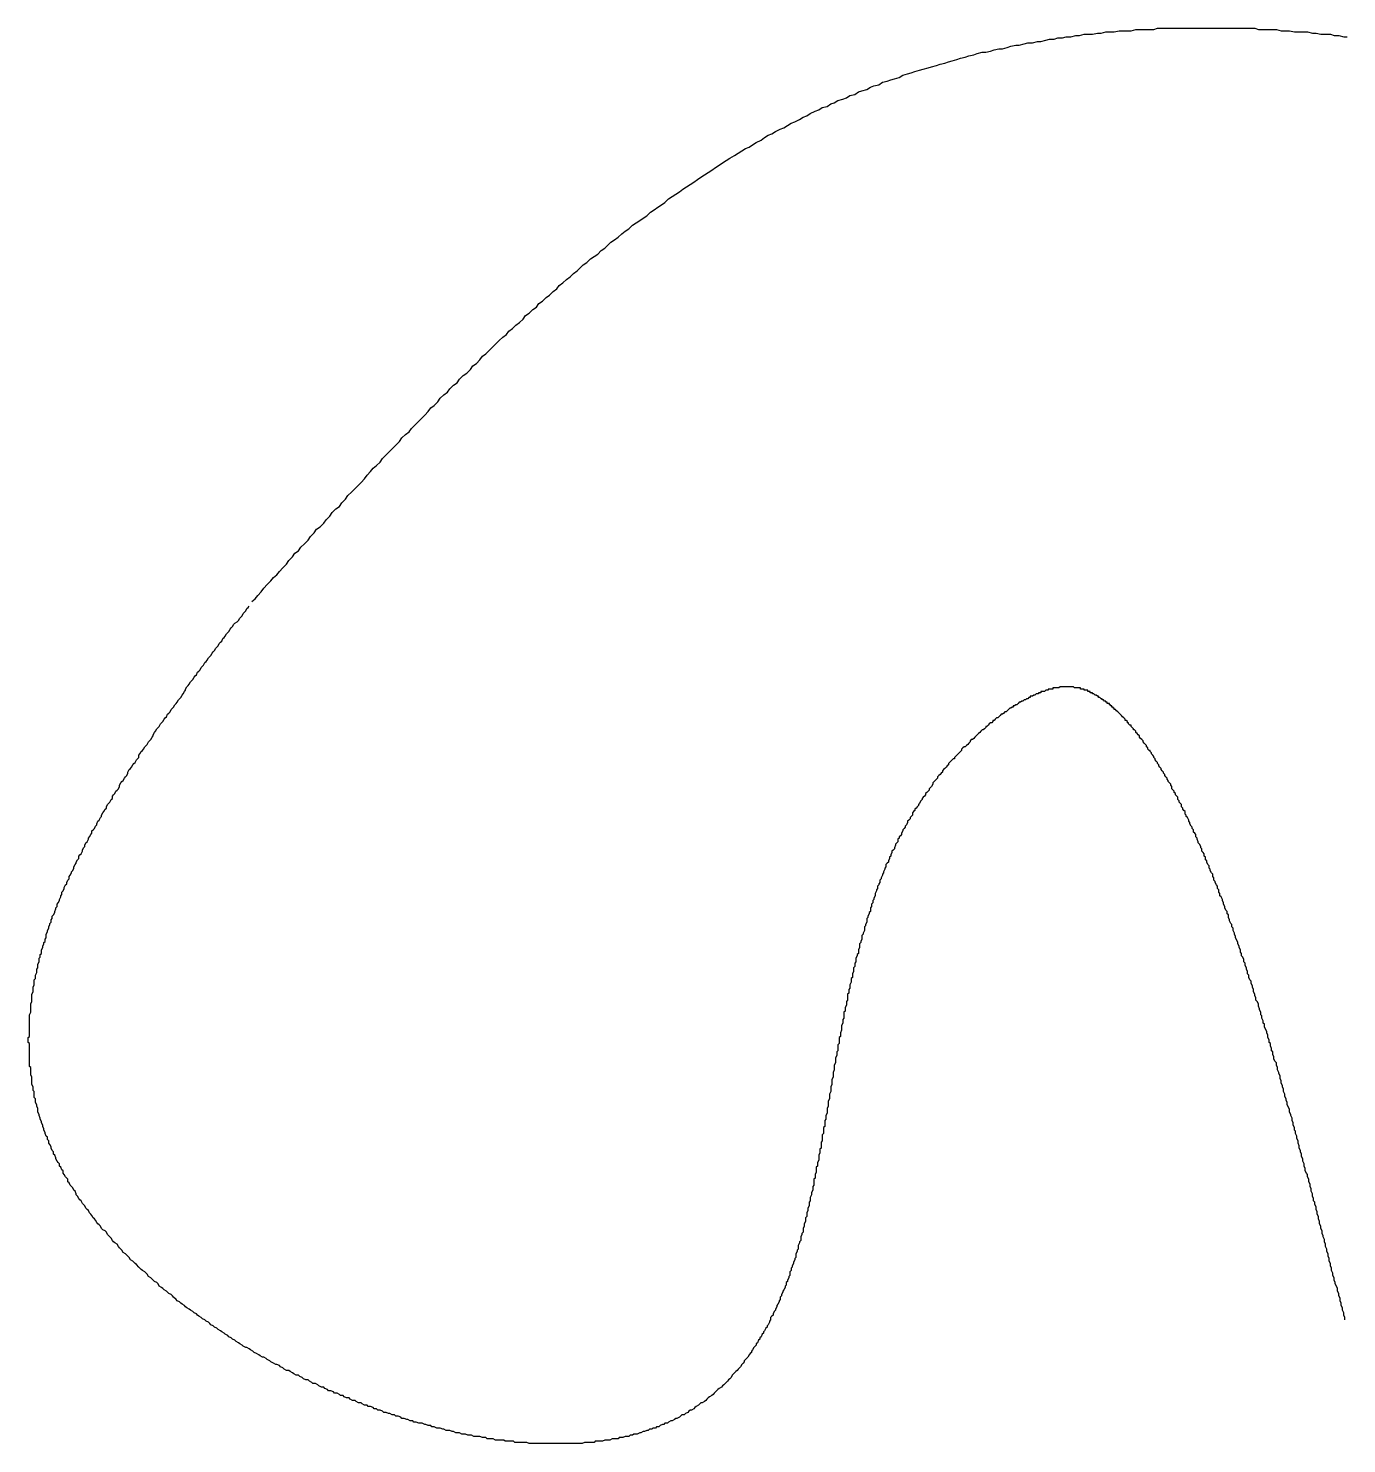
# Model space of a CAD drawing. Header units: millimetres. Extents: x 111 to 2999, y 81 to 1941.
# Drawn here: x 991.91 to 1002.89, y 501.92 to 513.7 of the extents above; entities that cross this region are included whole.
import ezdxf

# ---------------------------------------------------------------- set-up
doc = ezdxf.new("R2010")
doc.units = ezdxf.units.MM

msp = doc.modelspace()

# ---------------------------------------------------------------- linework, layer by layer
for points in [[(993.77, 508.933, 0), (993.8, 508.953, 0), (993.82, 508.983, 0), (993.85, 509.013, 0), (993.87, 509.043, 0), (993.9, 509.073, 0), (993.93, 509.103, 0), (993.95, 509.133, 0), (993.98, 509.153, 0), (994, 509.183, 0), (994.03, 509.213, 0), (994.06, 509.243, 0), (994.08, 509.273, 0), (994.11, 509.303, 0), (994.13, 509.333, 0), (994.16, 509.353, 0), (994.18, 509.383, 0), (994.21, 509.413, 0), (994.24, 509.443, 0), (994.26, 509.473, 0), (994.29, 509.503, 0), (994.31, 509.533, 0), (994.34, 509.553, 0), (994.37, 509.583, 0), (994.39, 509.613, 0), (994.42, 509.643, 0), (994.44, 509.673, 0), (994.47, 509.703, 0), (994.5, 509.723, 0), (994.52, 509.753, 0), (994.55, 509.783, 0), (994.57, 509.813, 0), (994.6, 509.843, 0), (994.63, 509.873, 0), (994.65, 509.893, 0), (994.68, 509.923, 0), (994.71, 509.953, 0), (994.73, 509.983, 0), (994.76, 510.013, 0), (994.78, 510.043, 0), (994.81, 510.063, 0), (994.84, 510.093, 0), (994.86, 510.123, 0), (994.89, 510.153, 0), (994.92, 510.183, 0), (994.94, 510.203, 0), (994.97, 510.233, 0), (995, 510.263, 0), (995.02, 510.293, 0), (995.05, 510.323, 0), (995.08, 510.343, 0), (995.1, 510.373, 0), (995.13, 510.403, 0), (995.16, 510.433, 0), (995.18, 510.453, 0), (995.21, 510.483, 0), (995.24, 510.513, 0), (995.26, 510.543, 0), (995.29, 510.563, 0), (995.32, 510.593, 0), (995.34, 510.623, 0), (995.37, 510.653, 0), (995.4, 510.673, 0), (995.42, 510.703, 0), (995.45, 510.733, 0), (995.48, 510.753, 0), (995.5, 510.783, 0), (995.53, 510.813, 0), (995.56, 510.833, 0), (995.59, 510.863, 0), (995.61, 510.893, 0), (995.64, 510.913, 0), (995.67, 510.943, 0), (995.69, 510.973, 0), (995.72, 510.993, 0), (995.75, 511.023, 0), (995.78, 511.053, 0), (995.8, 511.073, 0), (995.83, 511.103, 0), (995.86, 511.133, 0), (995.89, 511.153, 0), (995.91, 511.183, 0), (995.94, 511.203, 0), (995.97, 511.233, 0), (996, 511.253, 0), (996.03, 511.283, 0), (996.05, 511.313, 0), (996.08, 511.333, 0), (996.11, 511.363, 0), (996.14, 511.383, 0), (996.16, 511.413, 0), (996.19, 511.433, 0), (996.22, 511.463, 0), (996.25, 511.483, 0), (996.28, 511.513, 0), (996.31, 511.533, 0), (996.33, 511.563, 0), (996.36, 511.583, 0), (996.39, 511.613, 0), (996.42, 511.633, 0), (996.45, 511.663, 0), (996.48, 511.683, 0), (996.5, 511.703, 0), (996.53, 511.733, 0), (996.56, 511.753, 0), (996.59, 511.783, 0), (996.62, 511.803, 0), (996.65, 511.823, 0), (996.68, 511.853, 0), (996.71, 511.873, 0), (996.73, 511.893, 0), (996.76, 511.923, 0), (996.79, 511.943, 0), (996.82, 511.963, 0), (996.85, 511.993, 0), (996.88, 512.013, 0), (996.91, 512.033, 0), (996.94, 512.063, 0), (996.97, 512.083, 0), (997, 512.103, 0), (997.03, 512.123, 0), (997.06, 512.143, 0), (997.09, 512.173, 0), (997.12, 512.193, 0), (997.15, 512.213, 0), (997.18, 512.233, 0), (997.21, 512.253, 0), (997.24, 512.283, 0), (997.27, 512.303, 0), (997.3, 512.323, 0), (997.33, 512.343, 0), (997.36, 512.363, 0), (997.39, 512.383, 0), (997.42, 512.403, 0), (997.45, 512.423, 0), (997.48, 512.443, 0), (997.51, 512.463, 0), (997.54, 512.483, 0), (997.57, 512.503, 0), (997.6, 512.523, 0), (997.63, 512.543, 0), (997.66, 512.563, 0), (997.69, 512.583, 0), (997.72, 512.603, 0), (997.75, 512.623, 0), (997.79, 512.643, 0), (997.82, 512.663, 0), (997.85, 512.683, 0), (997.88, 512.703, 0), (997.91, 512.713, 0), (997.94, 512.733, 0), (997.97, 512.753, 0), (998.01, 512.773, 0), (998.04, 512.793, 0), (998.07, 512.813, 0), (998.1, 512.823, 0), (998.13, 512.843, 0), (998.17, 512.863, 0), (998.2, 512.873, 0), (998.23, 512.893, 0), (998.26, 512.913, 0), (998.29, 512.923, 0), (998.33, 512.943, 0), (998.36, 512.963, 0), (998.39, 512.973, 0), (998.42, 512.993, 0), (998.46, 513.013, 0), (998.49, 513.023, 0), (998.52, 513.043, 0), (998.56, 513.053, 0), (998.59, 513.073, 0), (998.62, 513.083, 0), (998.65, 513.103, 0), (998.69, 513.113, 0), (998.72, 513.123, 0), (998.75, 513.143, 0), (998.79, 513.153, 0), (998.82, 513.173, 0), (998.85, 513.183, 0), (998.89, 513.193, 0), (998.92, 513.213, 0), (998.95, 513.223, 0), (998.99, 513.233, 0), (999.02, 513.253, 0), (999.06, 513.263, 0), (999.09, 513.273, 0), (999.12, 513.283, 0), (999.16, 513.293, 0), (999.19, 513.313, 0), (999.23, 513.323, 0), (999.26, 513.333, 0), (999.29, 513.343, 0), (999.33, 513.353, 0), (999.36, 513.363, 0), (999.4, 513.373, 0), (999.43, 513.383, 0), (999.47, 513.393, 0), (999.5, 513.403, 0), (999.54, 513.413, 0), (999.57, 513.423, 0), (999.6, 513.433, 0), (999.64, 513.443, 0), (999.67, 513.453, 0), (999.71, 513.463, 0), (999.74, 513.473, 0), (999.78, 513.483, 0), (999.81, 513.493, 0), (999.85, 513.503, 0), (999.88, 513.503, 0), (999.92, 513.513, 0), (999.95, 513.523, 0), (999.99, 513.533, 0), (1000.02, 513.533, 0), (1000.06, 513.543, 0), (1000.09, 513.553, 0), (1000.13, 513.563, 0), (1000.16, 513.563, 0), (1000.2, 513.573, 0), (1000.23, 513.583, 0), (1000.27, 513.583, 0), (1000.31, 513.593, 0), (1000.34, 513.593, 0), (1000.38, 513.603, 0), (1000.41, 513.613, 0), (1000.45, 513.613, 0), (1000.48, 513.623, 0), (1000.52, 513.623, 0), (1000.55, 513.633, 0), (1000.59, 513.633, 0), (1000.63, 513.643, 0), (1000.66, 513.643, 0), (1000.7, 513.653, 0), (1000.73, 513.653, 0), (1000.77, 513.653, 0), (1000.81, 513.663, 0), (1000.84, 513.663, 0), (1000.88, 513.673, 0), (1000.91, 513.673, 0), (1000.95, 513.673, 0), (1000.99, 513.683, 0), (1001.02, 513.683, 0), (1001.06, 513.683, 0), (1001.09, 513.683, 0), (1001.13, 513.693, 0), (1001.17, 513.693, 0), (1001.2, 513.693, 0), (1001.24, 513.693, 0), (1001.28, 513.693, 0), (1001.31, 513.703, 0), (1001.35, 513.703, 0), (1001.38, 513.703, 0), (1001.42, 513.703, 0), (1001.46, 513.703, 0), (1001.49, 513.703, 0), (1001.53, 513.703, 0), (1001.57, 513.703, 0), (1001.6, 513.703, 0), (1001.64, 513.703, 0), (1001.68, 513.703, 0), (1001.71, 513.703, 0), (1001.75, 513.703, 0), (1001.79, 513.703, 0), (1001.82, 513.703, 0), (1001.86, 513.703, 0), (1001.9, 513.703, 0), (1001.93, 513.703, 0), (1001.97, 513.703, 0), (1002.01, 513.703, 0), (1002.04, 513.703, 0), (1002.08, 513.703, 0), (1002.12, 513.703, 0), (1002.15, 513.693, 0), (1002.19, 513.693, 0), (1002.23, 513.693, 0), (1002.26, 513.693, 0), (1002.3, 513.693, 0), (1002.34, 513.683, 0), (1002.38, 513.683, 0), (1002.41, 513.683, 0), (1002.45, 513.673, 0), (1002.49, 513.673, 0), (1002.52, 513.673, 0), (1002.56, 513.673, 0), (1002.6, 513.663, 0), (1002.63, 513.663, 0), (1002.67, 513.653, 0), (1002.71, 513.653, 0), (1002.75, 513.653, 0), (1002.78, 513.643, 0), (1002.82, 513.643, 0), (1002.86, 513.633, 0), (1002.89, 513.633, 0)], [(1002.87, 502.953, 0), (1002.87, 502.973, 0), (1002.86, 502.993, 0), (1002.86, 503.013, 0), (1002.85, 503.033, 0), (1002.85, 503.053, 0), (1002.84, 503.073, 0), (1002.84, 503.093, 0), (1002.83, 503.113, 0), (1002.83, 503.133, 0), (1002.82, 503.153, 0), (1002.82, 503.173, 0), (1002.81, 503.193, 0), (1002.81, 503.213, 0), (1002.8, 503.233, 0), (1002.79, 503.253, 0), (1002.79, 503.263, 0), (1002.78, 503.283, 0), (1002.78, 503.303, 0), (1002.77, 503.323, 0), (1002.77, 503.343, 0), (1002.76, 503.363, 0), (1002.76, 503.383, 0), (1002.75, 503.403, 0), (1002.75, 503.423, 0), (1002.74, 503.443, 0), (1002.74, 503.463, 0), (1002.73, 503.483, 0), (1002.73, 503.503, 0), (1002.72, 503.523, 0), (1002.72, 503.543, 0), (1002.71, 503.563, 0), (1002.71, 503.583, 0), (1002.7, 503.603, 0), (1002.7, 503.623, 0), (1002.69, 503.643, 0), (1002.69, 503.653, 0), (1002.68, 503.673, 0), (1002.68, 503.693, 0), (1002.67, 503.713, 0), (1002.67, 503.733, 0), (1002.66, 503.753, 0), (1002.66, 503.773, 0), (1002.65, 503.793, 0), (1002.65, 503.813, 0), (1002.64, 503.833, 0), (1002.64, 503.853, 0), (1002.63, 503.873, 0), (1002.63, 503.893, 0), (1002.62, 503.913, 0), (1002.62, 503.933, 0), (1002.61, 503.943, 0), (1002.61, 503.963, 0), (1002.6, 503.983, 0), (1002.6, 504.003, 0), (1002.59, 504.023, 0), (1002.59, 504.043, 0), (1002.58, 504.063, 0), (1002.58, 504.083, 0), (1002.57, 504.103, 0), (1002.57, 504.123, 0), (1002.56, 504.143, 0), (1002.56, 504.163, 0), (1002.55, 504.173, 0), (1002.54, 504.193, 0), (1002.54, 504.213, 0), (1002.53, 504.233, 0), (1002.53, 504.253, 0), (1002.52, 504.273, 0), (1002.52, 504.293, 0), (1002.51, 504.313, 0), (1002.51, 504.333, 0), (1002.5, 504.353, 0), (1002.5, 504.363, 0), (1002.49, 504.383, 0), (1002.49, 504.403, 0), (1002.48, 504.423, 0), (1002.48, 504.443, 0), (1002.47, 504.463, 0), (1002.47, 504.483, 0), (1002.46, 504.503, 0), (1002.46, 504.523, 0), (1002.45, 504.533, 0), (1002.45, 504.553, 0), (1002.44, 504.573, 0), (1002.44, 504.593, 0), (1002.43, 504.613, 0), (1002.43, 504.633, 0), (1002.42, 504.653, 0), (1002.42, 504.663, 0), (1002.41, 504.683, 0), (1002.41, 504.703, 0), (1002.4, 504.723, 0), (1002.39, 504.743, 0), (1002.39, 504.763, 0), (1002.38, 504.783, 0), (1002.38, 504.793, 0), (1002.37, 504.813, 0), (1002.37, 504.833, 0), (1002.36, 504.853, 0), (1002.36, 504.873, 0), (1002.35, 504.893, 0), (1002.35, 504.903, 0), (1002.34, 504.923, 0), (1002.34, 504.943, 0), (1002.33, 504.963, 0), (1002.33, 504.983, 0), (1002.32, 505.003, 0), (1002.32, 505.013, 0), (1002.31, 505.033, 0), (1002.31, 505.053, 0), (1002.3, 505.073, 0), (1002.3, 505.093, 0), (1002.29, 505.103, 0), (1002.28, 505.123, 0), (1002.28, 505.143, 0), (1002.27, 505.163, 0), (1002.27, 505.183, 0), (1002.26, 505.193, 0), (1002.26, 505.213, 0), (1002.25, 505.233, 0), (1002.25, 505.253, 0), (1002.24, 505.263, 0), (1002.24, 505.283, 0), (1002.23, 505.303, 0), (1002.23, 505.323, 0), (1002.22, 505.343, 0), (1002.22, 505.353, 0), (1002.21, 505.373, 0), (1002.2, 505.393, 0), (1002.2, 505.413, 0), (1002.19, 505.423, 0), (1002.19, 505.443, 0), (1002.18, 505.463, 0), (1002.18, 505.483, 0), (1002.17, 505.493, 0), (1002.17, 505.513, 0), (1002.16, 505.533, 0), (1002.16, 505.543, 0), (1002.15, 505.563, 0), (1002.15, 505.583, 0), (1002.14, 505.603, 0), (1002.13, 505.613, 0), (1002.13, 505.633, 0), (1002.12, 505.653, 0), (1002.12, 505.663, 0), (1002.11, 505.683, 0), (1002.11, 505.703, 0), (1002.1, 505.723, 0), (1002.1, 505.733, 0), (1002.09, 505.753, 0), (1002.09, 505.773, 0), (1002.08, 505.783, 0), (1002.07, 505.803, 0), (1002.07, 505.823, 0), (1002.06, 505.833, 0), (1002.06, 505.853, 0), (1002.05, 505.873, 0), (1002.05, 505.883, 0), (1002.04, 505.903, 0), (1002.04, 505.923, 0), (1002.03, 505.933, 0), (1002.03, 505.953, 0), (1002.02, 505.973, 0), (1002.01, 505.983, 0), (1002.01, 506.003, 0), (1002, 506.013, 0), (1002, 506.033, 0), (1001.99, 506.053, 0), (1001.99, 506.063, 0), (1001.98, 506.083, 0), (1001.98, 506.093, 0), (1001.97, 506.113, 0), (1001.96, 506.133, 0), (1001.96, 506.143, 0), (1001.95, 506.163, 0), (1001.95, 506.173, 0), (1001.94, 506.193, 0), (1001.94, 506.213, 0), (1001.93, 506.223, 0), (1001.93, 506.243, 0), (1001.92, 506.253, 0), (1001.91, 506.273, 0), (1001.91, 506.283, 0), (1001.9, 506.303, 0), (1001.9, 506.323, 0), (1001.89, 506.333, 0), (1001.89, 506.353, 0), (1001.88, 506.363, 0), (1001.87, 506.383, 0), (1001.87, 506.393, 0), (1001.86, 506.413, 0), (1001.86, 506.423, 0), (1001.85, 506.443, 0), (1001.85, 506.453, 0), (1001.84, 506.473, 0), (1001.83, 506.483, 0), (1001.83, 506.503, 0), (1001.82, 506.513, 0), (1001.82, 506.533, 0), (1001.81, 506.543, 0), (1001.81, 506.563, 0), (1001.8, 506.573, 0), (1001.79, 506.593, 0), (1001.79, 506.603, 0), (1001.78, 506.613, 0), (1001.78, 506.633, 0), (1001.77, 506.643, 0), (1001.77, 506.663, 0), (1001.76, 506.673, 0), (1001.75, 506.693, 0), (1001.75, 506.703, 0), (1001.74, 506.713, 0), (1001.74, 506.733, 0), (1001.73, 506.743, 0), (1001.72, 506.763, 0), (1001.72, 506.773, 0), (1001.71, 506.783, 0), (1001.71, 506.803, 0), (1001.7, 506.813, 0), (1001.7, 506.833, 0), (1001.69, 506.843, 0), (1001.68, 506.853, 0), (1001.68, 506.873, 0), (1001.67, 506.883, 0), (1001.67, 506.893, 0), (1001.66, 506.913, 0), (1001.65, 506.923, 0), (1001.65, 506.933, 0), (1001.64, 506.953, 0), (1001.64, 506.963, 0), (1001.63, 506.973, 0), (1001.63, 506.993, 0), (1001.62, 507.003, 0), (1001.61, 507.013, 0), (1001.61, 507.033, 0), (1001.6, 507.043, 0), (1001.6, 507.053, 0), (1001.59, 507.063, 0), (1001.58, 507.083, 0), (1001.58, 507.093, 0), (1001.57, 507.103, 0), (1001.57, 507.113, 0), (1001.56, 507.133, 0), (1001.55, 507.143, 0), (1001.55, 507.153, 0), (1001.54, 507.163, 0), (1001.54, 507.183, 0), (1001.53, 507.193, 0), (1001.52, 507.203, 0), (1001.52, 507.213, 0), (1001.51, 507.223, 0), (1001.51, 507.243, 0), (1001.5, 507.253, 0), (1001.49, 507.263, 0), (1001.49, 507.273, 0), (1001.48, 507.283, 0), (1001.48, 507.303, 0), (1001.47, 507.313, 0), (1001.46, 507.323, 0), (1001.46, 507.333, 0), (1001.45, 507.343, 0), (1001.45, 507.353, 0), (1001.44, 507.363, 0), (1001.43, 507.373, 0), (1001.43, 507.393, 0), (1001.42, 507.403, 0), (1001.42, 507.413, 0), (1001.41, 507.423, 0), (1001.4, 507.433, 0), (1001.4, 507.443, 0), (1001.39, 507.453, 0), (1001.39, 507.463, 0), (1001.38, 507.473, 0), (1001.37, 507.483, 0), (1001.37, 507.493, 0), (1001.36, 507.503, 0), (1001.36, 507.513, 0), (1001.35, 507.523, 0), (1001.34, 507.533, 0), (1001.34, 507.543, 0), (1001.33, 507.553, 0), (1001.32, 507.563, 0), (1001.32, 507.573, 0), (1001.31, 507.583, 0), (1001.31, 507.593, 0), (1001.3, 507.603, 0), (1001.29, 507.613, 0), (1001.29, 507.623, 0), (1001.28, 507.633, 0), (1001.28, 507.643, 0), (1001.27, 507.653, 0), (1001.26, 507.663, 0), (1001.26, 507.673, 0), (1001.25, 507.683, 0), (1001.25, 507.693, 0), (1001.24, 507.693, 0), (1001.23, 507.703, 0), (1001.23, 507.713, 0), (1001.22, 507.723, 0), (1001.22, 507.733, 0), (1001.21, 507.743, 0), (1001.2, 507.753, 0), (1001.2, 507.753, 0), (1001.19, 507.763, 0), (1001.19, 507.773, 0), (1001.18, 507.783, 0), (1001.17, 507.793, 0), (1001.17, 507.793, 0), (1001.16, 507.803, 0), (1001.16, 507.813, 0), (1001.15, 507.823, 0), (1001.14, 507.833, 0), (1001.14, 507.833, 0), (1001.13, 507.843, 0), (1001.13, 507.853, 0), (1001.12, 507.863, 0), (1001.11, 507.863, 0), (1001.11, 507.873, 0), (1001.1, 507.883, 0), (1001.1, 507.883, 0), (1001.09, 507.893, 0), (1001.09, 507.903, 0), (1001.08, 507.903, 0), (1001.07, 507.913, 0), (1001.07, 507.923, 0), (1001.06, 507.923, 0), (1001.06, 507.933, 0), (1001.05, 507.943, 0), (1001.04, 507.943, 0), (1001.04, 507.953, 0), (1001.03, 507.963, 0), (1001.03, 507.963, 0), (1001.02, 507.973, 0), (1001.02, 507.973, 0), (1001.01, 507.983, 0), (1001, 507.993, 0), (1001, 507.993, 0), (1000.99, 508.003, 0), (1000.99, 508.003, 0), (1000.98, 508.013, 0), (1000.98, 508.013, 0), (1000.97, 508.023, 0), (1000.97, 508.023, 0), (1000.96, 508.033, 0), (1000.95, 508.033, 0), (1000.95, 508.043, 0), (1000.94, 508.043, 0), (1000.94, 508.053, 0), (1000.93, 508.053, 0), (1000.93, 508.063, 0), (1000.92, 508.063, 0), (1000.92, 508.073, 0), (1000.91, 508.073, 0), (1000.91, 508.083, 0), (1000.9, 508.083, 0), (1000.89, 508.083, 0), (1000.89, 508.093, 0), (1000.88, 508.093, 0), (1000.88, 508.103, 0), (1000.87, 508.103, 0), (1000.87, 508.103, 0), (1000.86, 508.113, 0), (1000.86, 508.113, 0), (1000.85, 508.113, 0), (1000.85, 508.123, 0), (1000.84, 508.123, 0), (1000.84, 508.123, 0), (1000.83, 508.133, 0), (1000.83, 508.133, 0), (1000.82, 508.133, 0), (1000.82, 508.143, 0), (1000.81, 508.143, 0), (1000.81, 508.143, 0), (1000.8, 508.153, 0), (1000.8, 508.153, 0), (1000.79, 508.153, 0), (1000.79, 508.153, 0), (1000.78, 508.163, 0), (1000.78, 508.163, 0), (1000.78, 508.163, 0), (1000.77, 508.163, 0), (1000.77, 508.173, 0), (1000.76, 508.173, 0), (1000.76, 508.173, 0), (1000.75, 508.173, 0), (1000.75, 508.183, 0), (1000.74, 508.183, 0), (1000.74, 508.183, 0), (1000.73, 508.183, 0), (1000.73, 508.183, 0), (1000.73, 508.193, 0), (1000.72, 508.193, 0), (1000.72, 508.193, 0), (1000.71, 508.193, 0), (1000.71, 508.193, 0), (1000.7, 508.193, 0), (1000.7, 508.203, 0), (1000.7, 508.203, 0), (1000.69, 508.203, 0), (1000.69, 508.203, 0), (1000.68, 508.203, 0), (1000.68, 508.203, 0), (1000.67, 508.203, 0), (1000.67, 508.203, 0), (1000.67, 508.213, 0), (1000.66, 508.213, 0), (1000.66, 508.213, 0), (1000.65, 508.213, 0), (1000.65, 508.213, 0), (1000.65, 508.213, 0), (1000.64, 508.213, 0), (1000.64, 508.213, 0), (1000.63, 508.213, 0), (1000.63, 508.213, 0), (1000.62, 508.213, 0), (1000.62, 508.213, 0), (1000.62, 508.213, 0), (1000.61, 508.223, 0), (1000.61, 508.223, 0), (1000.6, 508.223, 0), (1000.6, 508.223, 0), (1000.6, 508.223, 0), (1000.59, 508.223, 0), (1000.59, 508.223, 0), (1000.58, 508.223, 0), (1000.58, 508.223, 0), (1000.57, 508.223, 0), (1000.57, 508.223, 0), (1000.57, 508.223, 0), (1000.56, 508.223, 0), (1000.56, 508.223, 0), (1000.55, 508.223, 0), (1000.55, 508.223, 0), (1000.54, 508.223, 0), (1000.54, 508.223, 0), (1000.53, 508.223, 0), (1000.53, 508.223, 0), (1000.52, 508.223, 0), (1000.52, 508.223, 0), (1000.52, 508.223, 0), (1000.51, 508.223, 0), (1000.51, 508.223, 0), (1000.5, 508.223, 0), (1000.5, 508.223, 0), (1000.49, 508.213, 0), (1000.49, 508.213, 0), (1000.48, 508.213, 0), (1000.48, 508.213, 0), (1000.47, 508.213, 0), (1000.47, 508.213, 0), (1000.46, 508.213, 0), (1000.45, 508.213, 0), (1000.45, 508.213, 0), (1000.44, 508.213, 0), (1000.44, 508.203, 0), (1000.43, 508.203, 0), (1000.43, 508.203, 0), (1000.42, 508.203, 0), (1000.42, 508.203, 0), (1000.41, 508.203, 0), (1000.4, 508.203, 0), (1000.4, 508.193, 0), (1000.39, 508.193, 0), (1000.39, 508.193, 0), (1000.38, 508.193, 0), (1000.38, 508.193, 0), (1000.37, 508.183, 0), (1000.36, 508.183, 0), (1000.36, 508.183, 0), (1000.35, 508.183, 0), (1000.34, 508.183, 0), (1000.34, 508.173, 0), (1000.33, 508.173, 0), (1000.32, 508.173, 0), (1000.32, 508.163, 0), (1000.31, 508.163, 0), (1000.3, 508.163, 0), (1000.3, 508.163, 0), (1000.29, 508.153, 0), (1000.28, 508.153, 0), (1000.28, 508.153, 0), (1000.27, 508.143, 0), (1000.26, 508.143, 0), (1000.25, 508.143, 0), (1000.25, 508.133, 0), (1000.24, 508.133, 0), (1000.23, 508.123, 0), (1000.22, 508.123, 0), (1000.22, 508.123, 0), (1000.21, 508.113, 0), (1000.2, 508.113, 0), (1000.19, 508.103, 0), (1000.19, 508.103, 0), (1000.18, 508.103, 0), (1000.17, 508.093, 0), (1000.16, 508.093, 0), (1000.15, 508.083, 0), (1000.15, 508.083, 0), (1000.14, 508.073, 0), (1000.13, 508.073, 0), (1000.12, 508.063, 0), (1000.11, 508.063, 0), (1000.11, 508.053, 0), (1000.1, 508.053, 0), (1000.09, 508.043, 0), (1000.08, 508.043, 0), (1000.07, 508.033, 0), (1000.06, 508.023, 0), (1000.06, 508.023, 0), (1000.05, 508.013, 0), (1000.04, 508.013, 0), (1000.03, 508.003, 0), (1000.02, 507.993, 0), (1000.01, 507.993, 0), (1000, 507.983, 0), (1000, 507.983, 0), (999.99, 507.973, 0), (999.98, 507.963, 0), (999.97, 507.963, 0), (999.96, 507.953, 0), (999.95, 507.943, 0), (999.94, 507.943, 0), (999.94, 507.933, 0), (999.93, 507.923, 0), (999.92, 507.923, 0), (999.91, 507.913, 0), (999.9, 507.903, 0), (999.89, 507.893, 0), (999.88, 507.893, 0), (999.88, 507.883, 0), (999.87, 507.873, 0), (999.86, 507.863, 0), (999.85, 507.863, 0), (999.84, 507.853, 0), (999.83, 507.843, 0), (999.82, 507.833, 0), (999.81, 507.823, 0), (999.81, 507.823, 0), (999.8, 507.813, 0), (999.79, 507.803, 0), (999.78, 507.793, 0), (999.77, 507.783, 0), (999.76, 507.783, 0), (999.75, 507.773, 0), (999.75, 507.763, 0), (999.74, 507.753, 0), (999.73, 507.743, 0), (999.72, 507.733, 0), (999.71, 507.723, 0), (999.7, 507.723, 0), (999.69, 507.713, 0), (999.68, 507.703, 0), (999.68, 507.693, 0), (999.67, 507.683, 0), (999.66, 507.673, 0), (999.65, 507.663, 0), (999.64, 507.653, 0), (999.63, 507.643, 0), (999.62, 507.633, 0), (999.62, 507.623, 0), (999.61, 507.623, 0), (999.6, 507.613, 0), (999.59, 507.603, 0), (999.58, 507.593, 0), (999.57, 507.583, 0), (999.57, 507.573, 0), (999.56, 507.563, 0), (999.55, 507.553, 0), (999.54, 507.543, 0), (999.53, 507.533, 0), (999.52, 507.523, 0), (999.52, 507.513, 0), (999.51, 507.503, 0), (999.5, 507.493, 0), (999.49, 507.483, 0), (999.48, 507.473, 0), (999.48, 507.463, 0), (999.47, 507.453, 0), (999.46, 507.443, 0), (999.45, 507.433, 0), (999.44, 507.423, 0), (999.44, 507.413, 0), (999.43, 507.393, 0), (999.42, 507.383, 0), (999.41, 507.373, 0), (999.41, 507.363, 0), (999.4, 507.353, 0), (999.39, 507.343, 0), (999.38, 507.333, 0), (999.38, 507.323, 0), (999.37, 507.313, 0), (999.36, 507.303, 0), (999.35, 507.293, 0), (999.35, 507.283, 0), (999.34, 507.273, 0), (999.33, 507.253, 0), (999.32, 507.243, 0), (999.32, 507.233, 0), (999.31, 507.223, 0), (999.3, 507.213, 0), (999.29, 507.203, 0), (999.29, 507.193, 0), (999.28, 507.183, 0), (999.27, 507.173, 0), (999.27, 507.153, 0), (999.26, 507.143, 0), (999.25, 507.133, 0), (999.25, 507.123, 0), (999.24, 507.113, 0), (999.23, 507.103, 0), (999.23, 507.093, 0), (999.22, 507.073, 0), (999.21, 507.063, 0), (999.21, 507.053, 0), (999.2, 507.043, 0), (999.19, 507.033, 0), (999.19, 507.023, 0), (999.18, 507.003, 0), (999.18, 506.993, 0), (999.17, 506.983, 0), (999.16, 506.973, 0), (999.16, 506.963, 0), (999.15, 506.953, 0), (999.15, 506.933, 0), (999.14, 506.923, 0), (999.13, 506.913, 0), (999.13, 506.903, 0), (999.12, 506.883, 0), (999.12, 506.873, 0), (999.11, 506.863, 0), (999.1, 506.853, 0), (999.1, 506.843, 0), (999.09, 506.823, 0), (999.09, 506.813, 0), (999.08, 506.803, 0), (999.08, 506.793, 0), (999.07, 506.773, 0), (999.07, 506.763, 0), (999.06, 506.753, 0), (999.05, 506.743, 0), (999.05, 506.723, 0), (999.04, 506.713, 0), (999.04, 506.703, 0), (999.03, 506.683, 0), (999.03, 506.673, 0), (999.02, 506.663, 0), (999.02, 506.653, 0), (999.01, 506.633, 0), (999.01, 506.623, 0), (999, 506.613, 0), (999, 506.593, 0), (998.99, 506.583, 0), (998.99, 506.573, 0), (998.98, 506.563, 0), (998.98, 506.543, 0), (998.97, 506.533, 0), (998.97, 506.523, 0), (998.96, 506.503, 0), (998.96, 506.493, 0), (998.96, 506.483, 0), (998.95, 506.463, 0), (998.95, 506.453, 0), (998.94, 506.443, 0), (998.94, 506.423, 0), (998.93, 506.413, 0), (998.93, 506.393, 0), (998.92, 506.383, 0), (998.92, 506.373, 0), (998.92, 506.353, 0), (998.91, 506.343, 0), (998.91, 506.333, 0), (998.9, 506.313, 0), (998.9, 506.303, 0), (998.89, 506.293, 0), (998.89, 506.273, 0), (998.89, 506.263, 0), (998.88, 506.243, 0), (998.88, 506.233, 0), (998.87, 506.223, 0), (998.87, 506.203, 0), (998.87, 506.193, 0), (998.86, 506.173, 0), (998.86, 506.163, 0), (998.85, 506.153, 0), (998.85, 506.133, 0), (998.85, 506.123, 0), (998.84, 506.103, 0), (998.84, 506.093, 0), (998.83, 506.083, 0), (998.83, 506.063, 0), (998.83, 506.053, 0), (998.82, 506.033, 0), (998.82, 506.023, 0), (998.82, 506.003, 0), (998.81, 505.993, 0), (998.81, 505.983, 0), (998.8, 505.963, 0), (998.8, 505.953, 0), (998.8, 505.933, 0), (998.79, 505.923, 0), (998.79, 505.903, 0), (998.79, 505.893, 0), (998.78, 505.883, 0), (998.78, 505.863, 0), (998.78, 505.853, 0), (998.77, 505.833, 0), (998.77, 505.823, 0), (998.77, 505.803, 0), (998.76, 505.793, 0), (998.76, 505.773, 0), (998.76, 505.763, 0), (998.75, 505.743, 0), (998.75, 505.733, 0), (998.75, 505.713, 0), (998.74, 505.703, 0), (998.74, 505.693, 0), (998.74, 505.673, 0), (998.73, 505.663, 0), (998.73, 505.643, 0), (998.73, 505.633, 0), (998.73, 505.613, 0), (998.72, 505.603, 0), (998.72, 505.583, 0), (998.72, 505.573, 0), (998.71, 505.553, 0), (998.71, 505.543, 0), (998.71, 505.523, 0), (998.7, 505.513, 0), (998.7, 505.493, 0), (998.7, 505.483, 0), (998.7, 505.463, 0), (998.69, 505.453, 0), (998.69, 505.433, 0), (998.69, 505.423, 0), (998.68, 505.403, 0), (998.68, 505.393, 0), (998.68, 505.373, 0), (998.68, 505.363, 0), (998.67, 505.343, 0), (998.67, 505.333, 0), (998.67, 505.313, 0), (998.66, 505.303, 0), (998.66, 505.283, 0), (998.66, 505.273, 0), (998.66, 505.253, 0), (998.65, 505.243, 0), (998.65, 505.223, 0), (998.65, 505.213, 0), (998.65, 505.193, 0), (998.64, 505.183, 0), (998.64, 505.163, 0), (998.64, 505.153, 0), (998.63, 505.133, 0), (998.63, 505.123, 0), (998.63, 505.103, 0), (998.63, 505.093, 0), (998.62, 505.073, 0), (998.62, 505.063, 0), (998.62, 505.043, 0), (998.62, 505.033, 0), (998.61, 505.013, 0), (998.61, 505.003, 0), (998.61, 504.983, 0), (998.61, 504.973, 0), (998.6, 504.953, 0), (998.6, 504.943, 0), (998.6, 504.923, 0), (998.6, 504.913, 0), (998.59, 504.893, 0), (998.59, 504.883, 0), (998.59, 504.863, 0), (998.59, 504.853, 0), (998.58, 504.833, 0), (998.58, 504.823, 0), (998.58, 504.803, 0), (998.58, 504.793, 0), (998.57, 504.773, 0), (998.57, 504.763, 0), (998.57, 504.743, 0), (998.57, 504.733, 0), (998.56, 504.713, 0), (998.56, 504.703, 0), (998.56, 504.683, 0), (998.56, 504.673, 0), (998.55, 504.653, 0), (998.55, 504.643, 0), (998.55, 504.623, 0), (998.54, 504.613, 0), (998.54, 504.593, 0), (998.54, 504.583, 0), (998.54, 504.563, 0), (998.53, 504.553, 0), (998.53, 504.533, 0), (998.53, 504.523, 0), (998.53, 504.503, 0), (998.52, 504.493, 0), (998.52, 504.473, 0), (998.52, 504.463, 0), (998.52, 504.443, 0), (998.51, 504.433, 0), (998.51, 504.413, 0), (998.51, 504.403, 0), (998.51, 504.383, 0), (998.5, 504.373, 0), (998.5, 504.353, 0), (998.5, 504.343, 0), (998.49, 504.323, 0), (998.49, 504.313, 0), (998.49, 504.293, 0), (998.49, 504.283, 0), (998.48, 504.263, 0), (998.48, 504.253, 0), (998.48, 504.233, 0), (998.47, 504.223, 0), (998.47, 504.203, 0), (998.47, 504.193, 0), (998.47, 504.183, 0), (998.46, 504.163, 0), (998.46, 504.153, 0), (998.46, 504.133, 0), (998.45, 504.123, 0), (998.45, 504.103, 0), (998.45, 504.093, 0), (998.45, 504.073, 0), (998.44, 504.063, 0), (998.44, 504.043, 0), (998.44, 504.033, 0), (998.43, 504.013, 0), (998.43, 504.003, 0), (998.43, 503.993, 0), (998.42, 503.973, 0), (998.42, 503.963, 0), (998.42, 503.943, 0), (998.41, 503.933, 0), (998.41, 503.913, 0), (998.41, 503.903, 0), (998.4, 503.883, 0), (998.4, 503.873, 0), (998.4, 503.863, 0), (998.39, 503.843, 0), (998.39, 503.833, 0), (998.39, 503.813, 0), (998.38, 503.803, 0), (998.38, 503.783, 0), (998.38, 503.773, 0), (998.37, 503.753, 0), (998.37, 503.743, 0), (998.37, 503.733, 0), (998.36, 503.713, 0), (998.36, 503.703, 0), (998.36, 503.683, 0), (998.35, 503.673, 0), (998.35, 503.663, 0), (998.34, 503.643, 0), (998.34, 503.633, 0), (998.34, 503.613, 0), (998.33, 503.603, 0), (998.33, 503.593, 0), (998.32, 503.573, 0), (998.32, 503.563, 0), (998.32, 503.543, 0), (998.31, 503.533, 0), (998.31, 503.523, 0), (998.3, 503.503, 0), (998.3, 503.493, 0), (998.3, 503.473, 0), (998.29, 503.463, 0), (998.29, 503.453, 0), (998.28, 503.433, 0), (998.28, 503.423, 0), (998.27, 503.403, 0), (998.27, 503.393, 0), (998.26, 503.383, 0), (998.26, 503.363, 0), (998.25, 503.353, 0), (998.25, 503.343, 0), (998.25, 503.323, 0), (998.24, 503.313, 0), (998.24, 503.303, 0), (998.23, 503.283, 0), (998.23, 503.273, 0), (998.22, 503.263, 0), (998.22, 503.243, 0), (998.21, 503.233, 0), (998.21, 503.223, 0), (998.2, 503.203, 0), (998.19, 503.193, 0), (998.19, 503.183, 0), (998.18, 503.163, 0), (998.18, 503.153, 0), (998.17, 503.143, 0), (998.17, 503.123, 0), (998.16, 503.113, 0), (998.16, 503.103, 0), (998.15, 503.083, 0), (998.14, 503.073, 0), (998.14, 503.063, 0), (998.13, 503.043, 0), (998.13, 503.033, 0), (998.12, 503.023, 0), (998.11, 503.003, 0), (998.11, 502.993, 0), (998.1, 502.983, 0), (998.09, 502.973, 0), (998.09, 502.953, 0), (998.08, 502.943, 0), (998.08, 502.933, 0), (998.07, 502.913, 0), (998.06, 502.903, 0), (998.06, 502.893, 0), (998.05, 502.883, 0), (998.04, 502.863, 0), (998.03, 502.853, 0), (998.03, 502.843, 0), (998.02, 502.833, 0), (998.01, 502.813, 0), (998, 502.803, 0), (998, 502.793, 0), (997.99, 502.783, 0), (997.98, 502.763, 0), (997.97, 502.753, 0), (997.97, 502.743, 0), (997.96, 502.733, 0), (997.95, 502.723, 0), (997.94, 502.703, 0), (997.93, 502.693, 0), (997.93, 502.683, 0), (997.92, 502.673, 0), (997.91, 502.663, 0), (997.9, 502.643, 0), (997.89, 502.633, 0), (997.88, 502.623, 0), (997.87, 502.613, 0), (997.87, 502.603, 0), (997.86, 502.593, 0), (997.85, 502.583, 0), (997.84, 502.563, 0), (997.83, 502.553, 0), (997.82, 502.543, 0), (997.81, 502.533, 0), (997.8, 502.523, 0), (997.79, 502.513, 0), (997.78, 502.503, 0), (997.77, 502.493, 0), (997.76, 502.473, 0), (997.75, 502.463, 0), (997.74, 502.453, 0), (997.73, 502.443, 0), (997.72, 502.433, 0), (997.71, 502.423, 0), (997.7, 502.413, 0), (997.69, 502.403, 0), (997.68, 502.393, 0), (997.66, 502.383, 0), (997.65, 502.373, 0), (997.64, 502.363, 0), (997.63, 502.353, 0), (997.62, 502.343, 0), (997.61, 502.333, 0), (997.6, 502.323, 0), (997.58, 502.313, 0), (997.57, 502.303, 0), (997.56, 502.293, 0), (997.55, 502.283, 0), (997.54, 502.273, 0), (997.52, 502.263, 0), (997.51, 502.263, 0), (997.5, 502.253, 0), (997.49, 502.243, 0), (997.47, 502.233, 0), (997.46, 502.223, 0), (997.45, 502.213, 0), (997.43, 502.203, 0), (997.42, 502.203, 0), (997.41, 502.193, 0), (997.4, 502.183, 0), (997.38, 502.173, 0), (997.37, 502.163, 0), (997.35, 502.163, 0), (997.34, 502.153, 0), (997.33, 502.143, 0), (997.31, 502.133, 0), (997.3, 502.133, 0), (997.29, 502.123, 0), (997.27, 502.113, 0), (997.26, 502.113, 0), (997.24, 502.103, 0), (997.23, 502.093, 0), (997.21, 502.093, 0), (997.2, 502.083, 0), (997.19, 502.083, 0), (997.17, 502.073, 0), (997.16, 502.063, 0), (997.14, 502.063, 0), (997.13, 502.053, 0), (997.11, 502.053, 0), (997.1, 502.043, 0), (997.08, 502.043, 0), (997.07, 502.033, 0), (997.06, 502.033, 0), (997.04, 502.023, 0), (997.03, 502.023, 0), (997.01, 502.013, 0), (997, 502.013, 0), (996.98, 502.003, 0), (996.97, 502.003, 0), (996.95, 502.003, 0), (996.94, 501.993, 0), (996.92, 501.993, 0), (996.91, 501.983, 0), (996.89, 501.983, 0), (996.88, 501.983, 0), (996.86, 501.973, 0), (996.85, 501.973, 0), (996.83, 501.973, 0), (996.82, 501.963, 0), (996.8, 501.963, 0), (996.78, 501.963, 0), (996.77, 501.963, 0), (996.75, 501.953, 0), (996.74, 501.953, 0), (996.72, 501.953, 0), (996.71, 501.953, 0), (996.69, 501.943, 0), (996.68, 501.943, 0), (996.66, 501.943, 0), (996.65, 501.943, 0), (996.63, 501.943, 0), (996.62, 501.933, 0), (996.6, 501.933, 0), (996.58, 501.933, 0), (996.57, 501.933, 0), (996.55, 501.933, 0), (996.54, 501.933, 0), (996.52, 501.923, 0), (996.51, 501.923, 0), (996.49, 501.923, 0), (996.47, 501.923, 0), (996.46, 501.923, 0), (996.44, 501.923, 0), (996.43, 501.923, 0), (996.41, 501.923, 0), (996.4, 501.923, 0), (996.38, 501.923, 0), (996.36, 501.923, 0), (996.35, 501.923, 0), (996.33, 501.923, 0), (996.32, 501.923, 0), (996.3, 501.923, 0), (996.28, 501.923, 0), (996.27, 501.923, 0), (996.25, 501.923, 0), (996.24, 501.923, 0), (996.22, 501.923, 0), (996.2, 501.923, 0), (996.19, 501.923, 0), (996.17, 501.923, 0), (996.16, 501.923, 0), (996.14, 501.923, 0), (996.12, 501.923, 0), (996.11, 501.923, 0), (996.09, 501.923, 0), (996.08, 501.923, 0), (996.06, 501.933, 0), (996.04, 501.933, 0), (996.03, 501.933, 0), (996.01, 501.933, 0), (996, 501.933, 0), (995.98, 501.933, 0), (995.96, 501.933, 0), (995.95, 501.943, 0), (995.93, 501.943, 0), (995.91, 501.943, 0), (995.9, 501.943, 0), (995.88, 501.943, 0), (995.87, 501.953, 0), (995.85, 501.953, 0), (995.83, 501.953, 0), (995.82, 501.953, 0), (995.8, 501.953, 0), (995.78, 501.963, 0), (995.77, 501.963, 0), (995.75, 501.963, 0), (995.73, 501.963, 0), (995.72, 501.973, 0), (995.7, 501.973, 0), (995.69, 501.973, 0), (995.67, 501.983, 0), (995.65, 501.983, 0), (995.64, 501.983, 0), (995.62, 501.983, 0), (995.6, 501.993, 0), (995.59, 501.993, 0), (995.57, 501.993, 0), (995.55, 502.003, 0), (995.54, 502.003, 0), (995.52, 502.003, 0), (995.5, 502.013, 0), (995.49, 502.013, 0), (995.47, 502.013, 0), (995.45, 502.023, 0), (995.44, 502.023, 0), (995.42, 502.033, 0), (995.4, 502.033, 0), (995.39, 502.033, 0), (995.37, 502.043, 0), (995.36, 502.043, 0), (995.34, 502.053, 0), (995.32, 502.053, 0), (995.31, 502.053, 0), (995.29, 502.063, 0), (995.27, 502.063, 0), (995.26, 502.073, 0), (995.24, 502.073, 0), (995.22, 502.083, 0), (995.21, 502.083, 0), (995.19, 502.093, 0), (995.17, 502.093, 0), (995.16, 502.093, 0), (995.14, 502.103, 0), (995.12, 502.103, 0), (995.11, 502.113, 0), (995.09, 502.113, 0), (995.07, 502.123, 0), (995.06, 502.123, 0), (995.04, 502.133, 0), (995.02, 502.133, 0), (995.01, 502.143, 0), (994.99, 502.153, 0), (994.97, 502.153, 0), (994.96, 502.163, 0), (994.94, 502.163, 0), (994.92, 502.173, 0), (994.91, 502.173, 0), (994.89, 502.183, 0), (994.87, 502.183, 0), (994.86, 502.193, 0), (994.84, 502.203, 0), (994.82, 502.203, 0), (994.81, 502.213, 0), (994.79, 502.213, 0), (994.78, 502.223, 0), (994.76, 502.233, 0), (994.74, 502.233, 0), (994.73, 502.243, 0), (994.71, 502.243, 0), (994.69, 502.253, 0), (994.68, 502.263, 0), (994.66, 502.263, 0), (994.64, 502.273, 0), (994.63, 502.283, 0), (994.61, 502.283, 0), (994.59, 502.293, 0), (994.58, 502.303, 0), (994.56, 502.303, 0), (994.54, 502.313, 0), (994.53, 502.323, 0), (994.51, 502.323, 0), (994.5, 502.333, 0), (994.48, 502.343, 0), (994.46, 502.343, 0), (994.45, 502.353, 0), (994.43, 502.363, 0), (994.41, 502.363, 0), (994.4, 502.373, 0), (994.38, 502.383, 0), (994.37, 502.393, 0), (994.35, 502.393, 0), (994.33, 502.403, 0), (994.32, 502.413, 0), (994.3, 502.423, 0), (994.28, 502.423, 0), (994.27, 502.433, 0), (994.25, 502.443, 0), (994.24, 502.453, 0), (994.22, 502.453, 0), (994.2, 502.463, 0), (994.19, 502.473, 0), (994.17, 502.483, 0), (994.16, 502.493, 0), (994.14, 502.493, 0), (994.12, 502.503, 0), (994.11, 502.513, 0), (994.09, 502.523, 0), (994.08, 502.533, 0), (994.06, 502.533, 0), (994.04, 502.543, 0), (994.03, 502.553, 0), (994.01, 502.563, 0), (994, 502.573, 0), (993.98, 502.583, 0), (993.97, 502.583, 0), (993.95, 502.593, 0), (993.93, 502.603, 0), (993.92, 502.613, 0), (993.9, 502.623, 0), (993.89, 502.633, 0), (993.87, 502.643, 0), (993.86, 502.643, 0), (993.84, 502.653, 0), (993.83, 502.663, 0), (993.81, 502.673, 0), (993.79, 502.683, 0), (993.78, 502.693, 0), (993.76, 502.703, 0), (993.75, 502.713, 0), (993.73, 502.723, 0), (993.72, 502.723, 0), (993.7, 502.733, 0), (993.69, 502.743, 0), (993.67, 502.753, 0), (993.66, 502.763, 0), (993.64, 502.773, 0), (993.63, 502.783, 0), (993.61, 502.793, 0), (993.6, 502.803, 0), (993.58, 502.813, 0), (993.57, 502.823, 0), (993.55, 502.833, 0), (993.54, 502.843, 0), (993.52, 502.853, 0), (993.51, 502.863, 0), (993.49, 502.873, 0), (993.48, 502.883, 0), (993.46, 502.893, 0), (993.45, 502.903, 0), (993.43, 502.913, 0), (993.42, 502.923, 0), (993.41, 502.933, 0), (993.39, 502.943, 0), (993.38, 502.953, 0), (993.36, 502.963, 0), (993.35, 502.973, 0), (993.33, 502.983, 0), (993.32, 502.993, 0), (993.31, 503.003, 0), (993.29, 503.013, 0), (993.28, 503.023, 0), (993.26, 503.033, 0), (993.25, 503.043, 0), (993.23, 503.053, 0), (993.22, 503.063, 0), (993.21, 503.073, 0), (993.19, 503.083, 0), (993.18, 503.093, 0), (993.17, 503.103, 0), (993.15, 503.113, 0), (993.14, 503.123, 0), (993.12, 503.143, 0), (993.11, 503.153, 0), (993.1, 503.163, 0), (993.08, 503.173, 0), (993.07, 503.183, 0), (993.06, 503.193, 0), (993.04, 503.203, 0), (993.03, 503.213, 0), (993.02, 503.223, 0), (993, 503.233, 0), (992.99, 503.253, 0), (992.98, 503.263, 0), (992.96, 503.273, 0), (992.95, 503.283, 0), (992.94, 503.293, 0), (992.93, 503.303, 0), (992.91, 503.313, 0), (992.9, 503.333, 0), (992.89, 503.343, 0), (992.88, 503.353, 0), (992.86, 503.363, 0), (992.85, 503.373, 0), (992.84, 503.383, 0), (992.83, 503.393, 0), (992.81, 503.413, 0), (992.8, 503.423, 0), (992.79, 503.433, 0), (992.78, 503.443, 0), (992.76, 503.453, 0), (992.75, 503.473, 0), (992.74, 503.483, 0), (992.73, 503.493, 0), (992.72, 503.503, 0), (992.7, 503.513, 0), (992.69, 503.533, 0), (992.68, 503.543, 0), (992.67, 503.553, 0), (992.66, 503.563, 0), (992.65, 503.583, 0), (992.63, 503.593, 0), (992.62, 503.603, 0), (992.61, 503.613, 0), (992.6, 503.633, 0), (992.59, 503.643, 0), (992.58, 503.653, 0), (992.57, 503.663, 0), (992.56, 503.683, 0), (992.55, 503.693, 0), (992.53, 503.703, 0), (992.52, 503.713, 0), (992.51, 503.733, 0), (992.5, 503.743, 0), (992.49, 503.753, 0), (992.48, 503.763, 0), (992.47, 503.783, 0), (992.46, 503.793, 0), (992.45, 503.803, 0), (992.44, 503.823, 0), (992.43, 503.833, 0), (992.42, 503.843, 0), (992.41, 503.863, 0), (992.4, 503.873, 0), (992.39, 503.883, 0), (992.38, 503.903, 0), (992.37, 503.913, 0), (992.36, 503.923, 0), (992.35, 503.943, 0), (992.34, 503.953, 0), (992.33, 503.963, 0), (992.32, 503.983, 0), (992.31, 503.993, 0), (992.31, 504.003, 0), (992.3, 504.023, 0), (992.29, 504.033, 0), (992.28, 504.053, 0), (992.27, 504.063, 0), (992.26, 504.073, 0), (992.25, 504.093, 0), (992.24, 504.103, 0), (992.24, 504.123, 0), (992.23, 504.133, 0), (992.22, 504.143, 0), (992.21, 504.163, 0), (992.2, 504.173, 0), (992.2, 504.193, 0), (992.19, 504.203, 0), (992.18, 504.223, 0), (992.17, 504.233, 0), (992.17, 504.253, 0), (992.16, 504.263, 0), (992.15, 504.273, 0), (992.14, 504.293, 0), (992.14, 504.303, 0), (992.13, 504.323, 0), (992.12, 504.333, 0), (992.12, 504.353, 0), (992.11, 504.363, 0), (992.1, 504.383, 0), (992.1, 504.393, 0), (992.09, 504.413, 0), (992.08, 504.423, 0), (992.08, 504.443, 0), (992.07, 504.453, 0), (992.07, 504.473, 0), (992.06, 504.483, 0), (992.05, 504.503, 0), (992.05, 504.513, 0), (992.04, 504.533, 0), (992.04, 504.543, 0), (992.03, 504.563, 0), (992.03, 504.573, 0), (992.02, 504.593, 0), (992.02, 504.603, 0), (992.01, 504.623, 0), (992.01, 504.633, 0), (992, 504.653, 0), (992, 504.663, 0), (991.99, 504.683, 0), (991.99, 504.703, 0), (991.99, 504.713, 0), (991.98, 504.733, 0), (991.98, 504.743, 0), (991.97, 504.763, 0), (991.97, 504.773, 0), (991.97, 504.793, 0), (991.96, 504.803, 0), (991.96, 504.823, 0), (991.96, 504.833, 0), (991.96, 504.853, 0), (991.95, 504.863, 0), (991.95, 504.883, 0), (991.95, 504.893, 0), (991.94, 504.913, 0), (991.94, 504.933, 0), (991.94, 504.943, 0), (991.94, 504.963, 0), (991.94, 504.973, 0), (991.93, 504.993, 0), (991.93, 505.003, 0), (991.93, 505.023, 0), (991.93, 505.033, 0), (991.93, 505.053, 0), (991.92, 505.063, 0), (991.92, 505.083, 0), (991.92, 505.103, 0), (991.92, 505.113, 0), (991.92, 505.133, 0), (991.92, 505.143, 0), (991.92, 505.163, 0), (991.92, 505.173, 0), (991.92, 505.193, 0), (991.92, 505.203, 0), (991.92, 505.223, 0), (991.92, 505.233, 0), (991.92, 505.253, 0), (991.91, 505.263, 0), (991.91, 505.283, 0), (991.91, 505.303, 0), (991.92, 505.313, 0), (991.92, 505.333, 0), (991.92, 505.343, 0), (991.92, 505.363, 0), (991.92, 505.373, 0), (991.92, 505.393, 0), (991.92, 505.403, 0), (991.92, 505.423, 0), (991.92, 505.433, 0), (991.92, 505.453, 0), (991.92, 505.463, 0), (991.92, 505.483, 0), (991.92, 505.493, 0), (991.93, 505.513, 0), (991.93, 505.523, 0), (991.93, 505.543, 0), (991.93, 505.553, 0), (991.93, 505.573, 0), (991.93, 505.583, 0), (991.94, 505.603, 0), (991.94, 505.623, 0), (991.94, 505.633, 0), (991.94, 505.653, 0), (991.94, 505.663, 0), (991.95, 505.683, 0), (991.95, 505.693, 0), (991.95, 505.713, 0), (991.95, 505.723, 0), (991.96, 505.743, 0), (991.96, 505.753, 0), (991.96, 505.773, 0), (991.96, 505.783, 0), (991.97, 505.793, 0), (991.97, 505.813, 0), (991.97, 505.823, 0), (991.98, 505.843, 0), (991.98, 505.853, 0), (991.98, 505.873, 0), (991.99, 505.883, 0), (991.99, 505.903, 0), (991.99, 505.913, 0), (992, 505.933, 0), (992, 505.943, 0), (992, 505.963, 0), (992.01, 505.973, 0), (992.01, 505.993, 0), (992.02, 506.003, 0), (992.02, 506.023, 0), (992.02, 506.033, 0), (992.03, 506.053, 0), (992.03, 506.063, 0), (992.04, 506.083, 0), (992.04, 506.093, 0), (992.05, 506.103, 0), (992.05, 506.123, 0), (992.06, 506.133, 0), (992.06, 506.153, 0), (992.06, 506.163, 0), (992.07, 506.183, 0), (992.07, 506.193, 0), (992.08, 506.213, 0), (992.08, 506.223, 0), (992.09, 506.243, 0), (992.09, 506.253, 0), (992.1, 506.263, 0), (992.1, 506.283, 0), (992.11, 506.293, 0), (992.11, 506.313, 0), (992.12, 506.323, 0), (992.13, 506.343, 0), (992.13, 506.353, 0), (992.14, 506.373, 0), (992.14, 506.383, 0), (992.15, 506.393, 0), (992.15, 506.413, 0), (992.16, 506.423, 0), (992.17, 506.443, 0), (992.17, 506.453, 0), (992.18, 506.473, 0), (992.18, 506.483, 0), (992.19, 506.493, 0), (992.19, 506.513, 0), (992.2, 506.523, 0), (992.21, 506.543, 0), (992.21, 506.553, 0), (992.22, 506.573, 0), (992.23, 506.583, 0), (992.23, 506.593, 0), (992.24, 506.613, 0), (992.25, 506.623, 0), (992.25, 506.643, 0), (992.26, 506.653, 0), (992.27, 506.673, 0), (992.27, 506.683, 0), (992.28, 506.693, 0), (992.29, 506.713, 0), (992.29, 506.723, 0), (992.3, 506.743, 0), (992.31, 506.753, 0), (992.31, 506.763, 0), (992.32, 506.783, 0), (992.33, 506.793, 0), (992.33, 506.813, 0), (992.34, 506.823, 0), (992.35, 506.833, 0), (992.36, 506.853, 0), (992.36, 506.863, 0), (992.37, 506.883, 0), (992.38, 506.893, 0), (992.38, 506.903, 0), (992.39, 506.923, 0), (992.4, 506.933, 0), (992.41, 506.953, 0), (992.41, 506.963, 0), (992.42, 506.973, 0), (992.43, 506.993, 0), (992.44, 507.003, 0), (992.44, 507.023, 0), (992.45, 507.033, 0), (992.46, 507.043, 0), (992.47, 507.063, 0), (992.48, 507.073, 0), (992.48, 507.083, 0), (992.49, 507.103, 0), (992.5, 507.113, 0), (992.51, 507.133, 0), (992.52, 507.143, 0), (992.52, 507.153, 0), (992.53, 507.173, 0), (992.54, 507.183, 0), (992.55, 507.203, 0), (992.56, 507.213, 0), (992.56, 507.223, 0), (992.57, 507.243, 0), (992.58, 507.253, 0), (992.59, 507.263, 0), (992.6, 507.283, 0), (992.61, 507.293, 0), (992.61, 507.313, 0), (992.62, 507.323, 0), (992.63, 507.333, 0), (992.64, 507.353, 0), (992.65, 507.363, 0), (992.66, 507.373, 0), (992.67, 507.393, 0), (992.67, 507.403, 0), (992.68, 507.423, 0), (992.69, 507.433, 0), (992.7, 507.443, 0), (992.71, 507.463, 0), (992.72, 507.473, 0), (992.73, 507.483, 0), (992.74, 507.503, 0), (992.74, 507.513, 0), (992.75, 507.533, 0), (992.76, 507.543, 0), (992.77, 507.553, 0), (992.78, 507.573, 0), (992.79, 507.583, 0), (992.8, 507.593, 0), (992.81, 507.613, 0), (992.82, 507.623, 0), (992.83, 507.633, 0), (992.83, 507.653, 0), (992.84, 507.663, 0), (992.85, 507.683, 0), (992.86, 507.693, 0), (992.87, 507.703, 0), (992.88, 507.723, 0), (992.89, 507.733, 0), (992.9, 507.743, 0), (992.91, 507.763, 0), (992.92, 507.773, 0), (992.93, 507.783, 0), (992.94, 507.803, 0), (992.95, 507.813, 0), (992.95, 507.823, 0), (992.96, 507.843, 0), (992.97, 507.853, 0), (992.98, 507.873, 0), (992.99, 507.883, 0), (993, 507.893, 0), (993.01, 507.913, 0), (993.02, 507.923, 0), (993.03, 507.933, 0), (993.04, 507.953, 0), (993.05, 507.963, 0), (993.06, 507.973, 0), (993.07, 507.993, 0), (993.08, 508.003, 0), (993.09, 508.013, 0), (993.1, 508.033, 0), (993.11, 508.043, 0), (993.12, 508.053, 0), (993.13, 508.073, 0), (993.14, 508.083, 0), (993.15, 508.093, 0), (993.16, 508.113, 0), (993.17, 508.123, 0), (993.18, 508.133, 0), (993.19, 508.153, 0), (993.2, 508.163, 0), (993.21, 508.183, 0), (993.22, 508.193, 0), (993.22, 508.203, 0), (993.23, 508.223, 0), (993.24, 508.233, 0), (993.25, 508.243, 0), (993.26, 508.263, 0), (993.27, 508.273, 0), (993.28, 508.283, 0), (993.29, 508.303, 0), (993.3, 508.313, 0), (993.31, 508.323, 0), (993.32, 508.343, 0), (993.33, 508.353, 0), (993.34, 508.363, 0), (993.35, 508.383, 0), (993.36, 508.393, 0), (993.37, 508.403, 0), (993.38, 508.423, 0), (993.39, 508.433, 0), (993.4, 508.443, 0), (993.41, 508.463, 0), (993.42, 508.473, 0), (993.43, 508.483, 0), (993.44, 508.503, 0), (993.45, 508.513, 0), (993.46, 508.523, 0), (993.47, 508.543, 0), (993.48, 508.553, 0), (993.49, 508.563, 0), (993.5, 508.583, 0), (993.51, 508.593, 0), (993.52, 508.603, 0), (993.53, 508.623, 0), (993.54, 508.633, 0), (993.55, 508.643, 0), (993.56, 508.663, 0), (993.57, 508.673, 0), (993.58, 508.683, 0), (993.59, 508.703, 0), (993.6, 508.713, 0), (993.61, 508.723, 0), (993.62, 508.743, 0), (993.63, 508.753, 0), (993.65, 508.763, 0), (993.66, 508.773, 0), (993.67, 508.793, 0), (993.68, 508.803, 0), (993.69, 508.813, 0), (993.7, 508.833, 0), (993.71, 508.843, 0), (993.72, 508.853, 0), (993.73, 508.873, 0), (993.74, 508.883, 0), (993.75, 508.893, 0)]]:
    msp.add_polyline3d(points)

doc.saveas('drawing.dxf')
